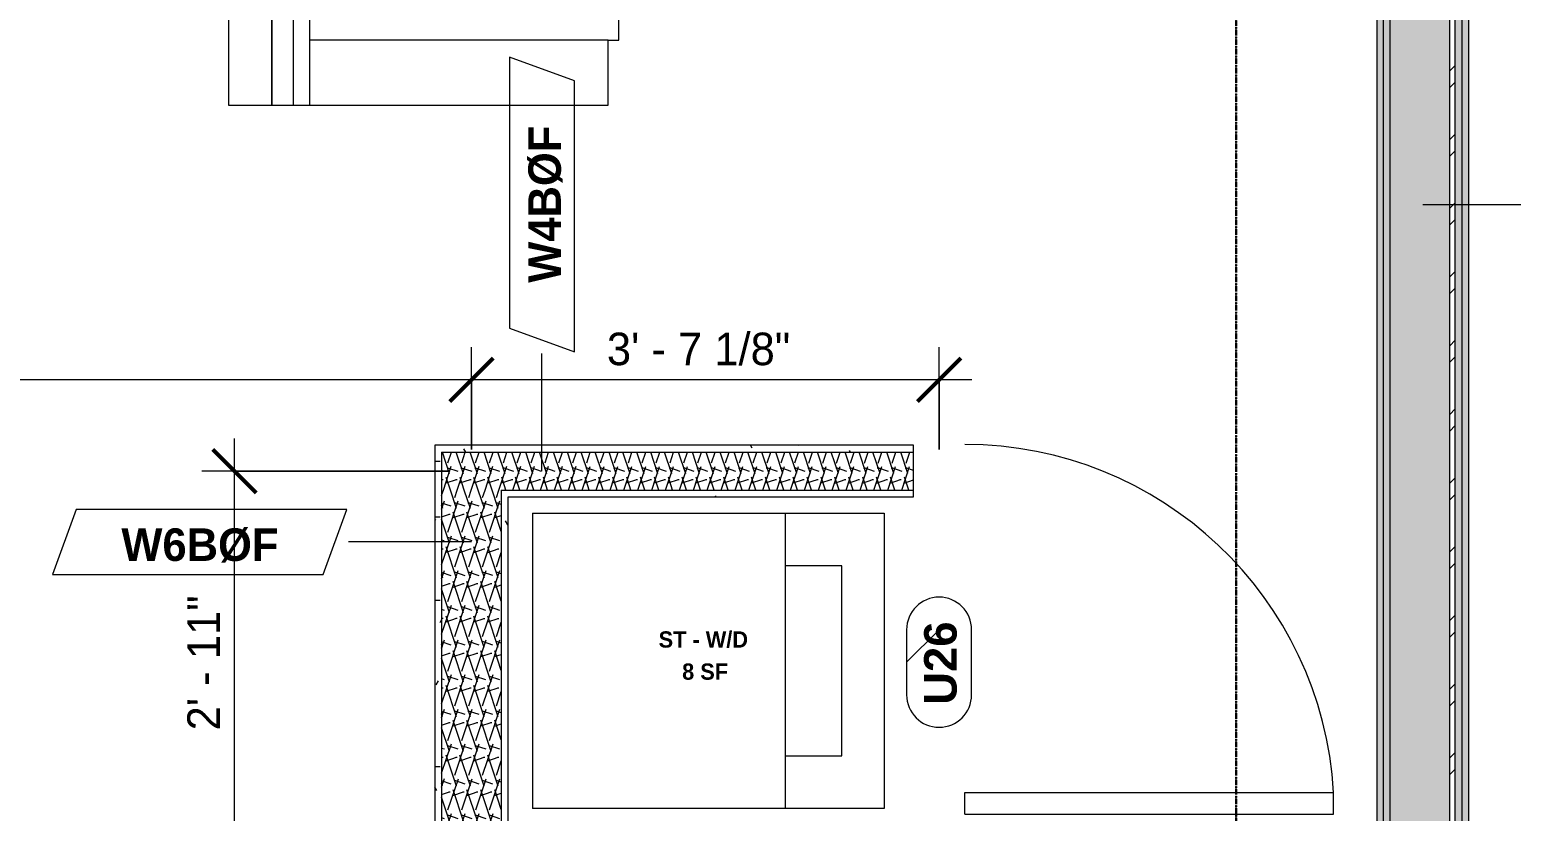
# Model space of a CAD drawing. Header units: inches. Extents: x -4058 to -1781, y 9814 to 12289.
# Drawn here: x -3265.6 to -3129, y 11920.4 to 11992.4 of the extents above; entities that cross this region are included whole.
import ezdxf

# ---------------------------------------------------------------- set-up
doc = ezdxf.new("R2010")
doc.units = ezdxf.units.IN
doc.header["$MEASUREMENT"] = 0
doc.linetypes.add('Grid Line 1_2_', pattern=[0.875, 0.5, -0.125, 0.125, -0.125])
doc.linetypes.add('Grid Line 1_2__2_', pattern=[0.875, 0.5, -0.125, 0.125, -0.125])
for name, color, linetype, lineweight in [('0-1', 7, 'Continuous', 5), ('A-ANNO-DIMS', 211, 'Continuous', 9), ('A-ANNO-DIMS-32', 211, 'Continuous', 9), ('A-AREA-IDEN', 2, 'Continuous', 9), ('A-DOOR-2', 31, 'Continuous', 9), ('A-DOOR-IDEN', 31, 'Continuous', 9), ('A-WALL-1', 7, 'Continuous', 9), ('A-WALL-2', 113, 'Continuous', 9), ('A-WALL-IDEN', 211, 'Continuous', 9), ('A-WALL-PATT-1', 9, 'Continuous', 9), ('I-FURN', 30, 'Continuous', 9), ('I-WALL-2', 7, 'Continuous', 9), ('P-SANR-FIXT', 6, 'Continuous', 9), ('S-GRID-1', 1, 'Grid Line 1_2_', 9), ('S-GRID-2', 1, 'Grid Line 1_2__2_', 30)]:
    doc.layers.add(name, color=color, linetype=linetype, lineweight=lineweight)
doc.styles.add('Arial_B', font='arialbd.ttf', dxfattribs={"height": 3})
doc.styles.add('Century Gothic', font='ufonts.com_century-gothic.ttf', dxfattribs={"height": 3})
doc.styles.add('Century Gothic_B', font='GOTHICB.TTF', dxfattribs={"height": 1.5})
doc.styles.add('Century Gothic_B_1', font='GOTHICB.TTF', dxfattribs={"height": 3})
doc.dimstyles.new('THE_DIMENSION_STRING', dxfattribs={"dimscale": 12, "dimtxt": 3.132505, "dimasz": 0.333333, "dimexe": 0.25, "dimexo": 0.166667, "dimgap": 0.041667, "dimtad": 1, "dimdec": 4, "dimrnd": 0.0625, "dimzin": 3, "dimdsep": 46, "dimlunit": 4, "dimtxsty": 'Century Gothic', "dimblk1": 'OBLIQUE', "dimblk2": 'OBLIQUE', "dimsah": 1, "dimcen": 0.09, "dimdle": 0.25, "dimazin": 0, "dimtfac": 1, "dimtdec": 4, "dimtix": 1, "dimtmove": 0, "dimatfit": 3, "dimfxl": 1, "dimtvp": 1, "dimtfill": 1, "dimfrac": 2, "dimtolj": 1, "dimtzin": 0, "dimarcsym": 2})
doc.dimstyles.new('THE_DIMENSION_STRING_2', dxfattribs={"dimscale": 12, "dimtxt": 3.132505, "dimasz": 0.333333, "dimexe": 0.25, "dimexo": 0.166667, "dimgap": 0.041667, "dimtad": 1, "dimdec": 4, "dimrnd": 0.0625, "dimzin": 3, "dimdsep": 46, "dimlunit": 4, "dimtxsty": 'Century Gothic', "dimblk1": 'OBLIQUE', "dimblk2": 'OBLIQUE', "dimsah": 1, "dimcen": 0.09, "dimdle": 0.25, "dimazin": 0, "dimtfac": 1, "dimtdec": 4, "dimtix": 1, "dimtmove": 0, "dimatfit": 3, "dimfxl": 1, "dimtvp": 1, "dimtfill": 1, "dimfrac": 2, "dimtolj": 1, "dimtzin": 0, "dimarcsym": 2})
pattern_1 = [(0, (0, 0), (10.24, 2.56), [0.422, -7.258, 0.422, -7.258, -40.96]), (0, (0, 0), (10.24, 2.56), [-15.36, 0.422, -14.938, 0.422, -7.258, -17.92]), (0, (0, 0), (10.24, 2.56), [-38.4, 0.422, -4.698, 0.422, -12.378]), (120, (3.84, 1.28), (-7.33702503, 7.58810013), [0.422, -7.258, 0.422, -7.258, -40.96]), (120, (3.84, 1.28), (-7.33702503, 7.58810013), [-15.36, 0.422, -14.938, 0.422, -7.258, -17.92]), (120, (3.84, 1.28), (-7.33702503, 7.58810013), [-38.4, 0.422, -4.698, 0.422, -12.378]), (240, (5.12, 6.4), (-2.90297497, -10.14810013), [0.422, -7.258, 0.422, -7.258, -40.96]), (240, (5.12, 6.4), (-2.90297497, -10.14810013), [-15.36, 0.422, -14.938, 0.422, -7.258, -17.92]), (240, (5.12, 6.4), (-2.90297497, -10.14810013), [-38.4, 0.422, -4.698, 0.422, -12.378])]
pattern_2 = [(161.57, (0.16, 0.16), (-1.279773737, -0.000426766), [0, -9.107, 1.011, 0]), (18.43, (-0.16, 0.16), (-1.279773737, 0.000426766), [0, -9.107, 1.011, 0]), (108.43, (0.16, 0.16), (0.639452382, -3.199964008), [3.035, -7.083]), (71.57, (-0.16, 0.16), (0.639452382, 3.199964008), [3.035, -7.083])]

# ---------------------------------------------------------------- blocks, each defined once
blk = doc.blocks.new('CTR - 1st Phase - Shell_rvt-1-UNIT PLANS - 2ND FLOOR')
at = {"layer": 'S-GRID-1'}
blk.add_line((-3154.32, 9836.18), (-3154.32, 12273), dxfattribs=at)
blk = doc.blocks.new('CTR - 1st Phase - Common Walls_rvt-1-UNIT PLANS - 2ND FLOOR')
at = {"layer": 'A-WALL-PATT-1'}
h = blk.add_hatch(dxfattribs=at)
h.set_pattern_fill('FP_1', color=256, style=0, pattern_type=2)
h.set_pattern_definition(pattern_1)
h.paths.add_polyline_path([(-3140.75, 11742.74), (-3140.75, 12110.34), (-3141.37, 12110.34), (-3141.37, 11742.74)], flags=0)
h = blk.add_hatch(dxfattribs=at)
h.set_pattern_fill('FP_1', color=256, style=0, pattern_type=2)
h.set_pattern_definition(pattern_1)
h.paths.add_polyline_path([(-3140.12, 11742.74), (-3140.12, 12110.34), (-3140.75, 12110.34), (-3140.75, 11742.74)], flags=0)
h = blk.add_hatch(dxfattribs=at)
h.set_pattern_fill('FP_5', color=256, style=0, pattern_type=2)
h.set_pattern_definition(pattern_2)
h.paths.add_polyline_path([(-3140.12, 11742.74), (-3134.62, 11742.74), (-3134.62, 12110.34), (-3140.12, 12110.34), (-3140.12, 11743.36)], flags=0)
h = blk.add_hatch(dxfattribs=at)
h.set_pattern_fill('FP_33', color=256, style=0, pattern_type=2)
h.set_pattern_definition([(45, (0, 0), (-3.1678384, 3.1678384), []), (45, (0, 4.8), (-3.1678384, 3.1678384), [])])
h.paths.add_polyline_path([(-3134.62, 11742.74), (-3134.12, 11742.74), (-3134.12, 12110.34), (-3134.62, 12110.34), (-3134.62, 11743.36)], flags=0)
h = blk.add_hatch(dxfattribs=at)
h.set_pattern_fill('FP_1', color=256, style=0, pattern_type=2)
h.set_pattern_definition(pattern_1)
h.paths.add_polyline_path([(-3133.5, 11742.74), (-3133.5, 12110.34), (-3134.12, 12110.34), (-3134.12, 11742.74)], flags=0)
h = blk.add_hatch(dxfattribs=at)
h.set_pattern_fill('FP_1', color=256, style=0, pattern_type=2)
h.set_pattern_definition(pattern_1)
h.paths.add_polyline_path([(-3133.5, 11743.36), (-3132.87, 11743.36), (-3132.87, 12110.34), (-3133.5, 12110.34), (-3133.5, 11754.38)], flags=0)
at = {"layer": 'A-WALL-1'}
for p, q in [((-3140.75, 11743.36), (-3140.75, 12110.34)), ((-3140.12, 11743.36), (-3140.12, 12110.34)), ((-3134.62, 11743.36), (-3134.62, 12110.34)), ((-3134.12, 11743.36), (-3134.12, 12110.34)), ((-3133.5, 11743.36), (-3133.5, 12110.34))]:
    blk.add_line(p, q, dxfattribs=at)
at = {"layer": 'I-WALL-2'}
for p, q in [((-3141.37, 12110.34), (-3141.37, 11743.36)), ((-3132.87, 11743.36), (-3132.87, 12110.34))]:
    blk.add_line(p, q, dxfattribs=at)
blk = doc.blocks.new('CTR - 1st Phase - Structure_rvt-1-UNIT PLANS - 2ND FLOOR')
at = {"layer": 'S-GRID-2'}
blk.add_line((-3154.32, 9814.03), (-3154.32, 12247.5), dxfattribs=at)
blk = doc.blocks.new('Couch-Both_Arms-Generic - 1-1352606-UNIT PLANS - 2ND FLOOR')
at = {"layer": 'I-FURN'}
for p, q in [((42, 17.5), (-42, 17.5)), ((-42, 17.5), (-42, 13.5)), ((42, 13.5), (42, 17.5)), ((-42, 13.5), (42, 13.5)), ((42, 13.5), (-42, 13.5)), ((-42, 13.5), (-42, 10)), ((42, 10), (42, 13.5)), ((-42, 11.5), (42, 11.5)), ((-42, 10), (-42, -17.5)), ((-42, 10), (42, 10)), ((-36, -17.5), (-36, 10)), ((36, 10), (36, -17.5)), ((42, -17.5), (42, 10)), ((-42, -17.5), (-36, -17.5)), ((-36, -17.5), (-36, -18.5)), ((36, -18.5), (36, -17.5)), ((36, -17.5), (42, -17.5)), ((-36, -18.5), (36, -18.5))]:
    blk.add_line(p, q, dxfattribs=at)
blk = doc.blocks.new('SWING - SINGLE - FLUSH - SWING - OFFSET PIVOT - 34_ x 80_ - DRYWALL FRAME-3983855-UNIT PLANS - 2ND FLOOR')
at = {"layer": 'A-DOOR-2'}
for p, q in [((15, 2.37), (15, 36.38)), ((17, 36.38), (15, 36.38)), ((17, 2.37), (17, 36.38)), ((17, 2.37), (15, 2.37))]:
    blk.add_line(p, q, dxfattribs=at)
blk.add_arc((17, 2.37), 34.07, 93.3657, 180, dxfattribs=at)
blk = doc.blocks.new('Stacked Washer and Dryer - 26_x25_ - Private-3627842-UNIT PLANS - 2ND FLOOR')
at = {"layer": 'P-SANR-FIXT'}
for p, q in [((0, 13.625), (32.4375, 13.625)), ((0, 13.625), (0, -13.625)), ((23.34375, -13.625), (23.34375, 13.625)), ((32.4375, 13.625), (32.4375, -13.625)), ((28.53125, 8.75), (23.34375, 8.75)), ((28.53125, -8.75), (28.53125, 8.75)), ((23.34375, -8.75), (28.53125, -8.75)), ((32.4375, -13.625), (0, -13.625))]:
    blk.add_line(p, q, dxfattribs=at)
blk = doc.blocks.new('DIMBLOCK179-UNIT PLANS - 2ND FLOOR')
at = {"layer": 'A-ANNO-DIMS-32'}
for p, q in [((-3246.7, 11916.74), (-3246.7, 11954.74)), ((-3226.85, 11951.74), (-3249.7, 11951.74)), ((-3246.7, 11951.74), (-3226.85, 11951.74)), ((-3247.53, 11916.74), (-3243.7, 11916.74)), ((-3246.7, 11916.74), (-3247.53, 11916.74))]:
    blk.add_line(p, q, dxfattribs=at)
at = {"layer": 'A-ANNO-DIMS-32', "lineweight": 50}
for p, q in [((-3246.7, 11951.74), (-3248.7, 11953.74)), ((-3246.7, 11951.74), (-3244.7, 11949.74)), ((-3246.7, 11916.74), (-3248.7, 11918.74)), ((-3246.7, 11916.74), (-3244.7, 11914.74))]:
    blk.add_line(p, q, dxfattribs=at)
at = {"layer": 'A-ANNO-DIMS-32', "color": 0, "insert": (-3251.05, 11927.83), "char_height": 3, "width": 15.394, "attachment_point": 1, "rotation": 90, "line_spacing_factor": 0.984502, "style": 'Century Gothic', "bg_fill": 3, "box_fill_scale": 1.25, "bg_fill_color": 256, "bg_fill_true_color": 13158600, "bg_fill_transparency": 0}
blk.add_mtext('2\' - 11"', dxfattribs=at)
blk = doc.blocks.new('_Oblique')
at = {"color": 0, "linetype": 'ByBlock', "lineweight": -2}
blk.add_line((-0.5, -0.5), (0.5, 0.5), dxfattribs=at)
blk = doc.blocks.new('Wall Tag - Arch Wall-3956453-UNIT PLANS - 2ND FLOOR')
at = {"layer": 'A-WALL-IDEN'}
for p, q in [((-0.3561, 0.0937), (-0.4244, -0.0937)), ((0.4244, 0.0937), (-0.3561, 0.0937)), ((0.3561, -0.0937), (0.4244, 0.0937)), ((-0.4244, -0.0937), (0.3561, -0.0937))]:
    blk.add_line(p, q, dxfattribs=at)
blk = doc.blocks.new('Door Tag - Type Mark-2601225-UNIT PLANS - 2ND FLOOR')
at = {"layer": 'A-DOOR-IDEN'}
for p, q in [((0.09375, 0.09375), (-0.09375, 0.09375)), ((-0.09375, -0.09375), (0.09375, -0.09375))]:
    blk.add_line(p, q, dxfattribs=at)
for centre, start, end in [((-0.09375, 0), 90, 270), ((0.09375, 0), 270, 90)]:
    blk.add_arc(centre, 0.09375, start, end, dxfattribs=at)
blk = doc.blocks.new('DIMBLOCK406-UNIT PLANS - 2ND FLOOR')
at = {"layer": 'A-ANNO-DIMS-32'}
for p, q in [((-3224.85, 11953.74), (-3224.85, 11963.16)), ((-3181.72, 11953.74), (-3181.72, 11963.16)), ((-3178.72, 11960.16), (-3224.85, 11960.16)), ((-3224.85, 11960.16), (-3224.85, 11953.74)), ((-3181.72, 11960.16), (-3181.72, 11953.74))]:
    blk.add_line(p, q, dxfattribs=at)
at = {"layer": 'A-ANNO-DIMS-32', "lineweight": 50}
for p, q in [((-3224.85, 11960.16), (-3222.85, 11962.16)), ((-3181.72, 11960.16), (-3179.72, 11962.16)), ((-3224.85, 11960.16), (-3226.85, 11958.16)), ((-3181.72, 11960.16), (-3183.72, 11958.16))]:
    blk.add_line(p, q, dxfattribs=at)
at = {"layer": 'A-ANNO-DIMS-32', "color": 0, "insert": (-3212.36, 11964.5), "char_height": 3, "width": 21.7784, "attachment_point": 1, "line_spacing_factor": 0.984502, "style": 'Century Gothic', "bg_fill": 3, "box_fill_scale": 1.25, "bg_fill_color": 256, "bg_fill_true_color": 13158600, "bg_fill_transparency": 0}
blk.add_mtext('3\' - 7 1/8"', dxfattribs=at)
blk = doc.blocks.new('DIMBLOCK407-UNIT PLANS - 2ND FLOOR')
at = {"layer": 'A-ANNO-DIMS-32'}
for p, q in [((-3338.72, 11959.33), (-3338.72, 11963.16)), ((-3224.85, 11953.74), (-3224.85, 11963.16)), ((-3224.85, 11960.16), (-3341.72, 11960.16)), ((-3338.72, 11960.16), (-3338.72, 11959.33)), ((-3224.85, 11960.16), (-3224.85, 11953.74))]:
    blk.add_line(p, q, dxfattribs=at)
at = {"layer": 'A-ANNO-DIMS-32', "lineweight": 50}
for p, q in [((-3338.72, 11960.16), (-3336.72, 11962.16)), ((-3224.85, 11960.16), (-3222.85, 11962.16)), ((-3338.72, 11960.16), (-3340.72, 11958.16)), ((-3224.85, 11960.16), (-3226.85, 11958.16))]:
    blk.add_line(p, q, dxfattribs=at)
at = {"layer": 'A-ANNO-DIMS-32', "color": 0, "insert": (-3290.86, 11964.5), "char_height": 3, "width": 21.7784, "attachment_point": 1, "line_spacing_factor": 0.984502, "style": 'Century Gothic', "bg_fill": 3, "box_fill_scale": 1.25, "bg_fill_color": 256, "bg_fill_true_color": 13158600, "bg_fill_transparency": 0}
blk.add_mtext('9\' - 5 7/8"', dxfattribs=at)

msp = doc.modelspace()

# ---------------------------------------------------------------- hatches: boundary and pattern name
at = {"layer": 'A-WALL-PATT-1'}
h = msp.add_hatch(dxfattribs=at)
h.set_pattern_fill('FP_1', color=256, style=0, pattern_type=2)
h.set_pattern_definition(pattern_1)
h.paths.add_polyline_path([(-3228.22374, 11953.4894), (-3184.09874, 11953.4894), (-3184.09874, 11954.1144), (-3228.22374, 11954.1144)], flags=0)
h = msp.add_hatch(dxfattribs=at)
h.set_pattern_fill('FP_1', color=256, style=0, pattern_type=2)
h.set_pattern_definition(pattern_1)
h.paths.add_polyline_path([(-3228.22374, 11919.1144), (-3227.59874, 11919.1144), (-3227.59874, 11953.4894), (-3228.22374, 11953.4894), (-3228.22374, 11941.4476)], flags=0)
h = msp.add_hatch(dxfattribs=at)
h.set_pattern_fill('FP_5', color=256, style=0, pattern_type=2)
h.set_pattern_definition(pattern_2)
h.paths.add_polyline_path([(-3227.59874, 11949.9894), (-3184.09874, 11949.9894), (-3184.09874, 11953.4894), (-3227.59874, 11953.4894)], flags=0)
h = msp.add_hatch(dxfattribs=at)
h.set_pattern_fill('FP_5', color=256, style=0, pattern_type=2)
h.set_pattern_definition(pattern_2)
h.paths.add_polyline_path([(-3227.59874, 11918.4894), (-3222.09874, 11918.4894), (-3222.09874, 11949.9894), (-3227.59874, 11949.9894), (-3227.59874, 11919.1144)], flags=0)
h = msp.add_hatch(dxfattribs=at)
h.set_pattern_fill('FP_1', color=256, style=0, pattern_type=2)
h.set_pattern_definition(pattern_1)
h.paths.add_polyline_path([(-3222.09874, 11949.3644), (-3184.09874, 11949.3644), (-3184.09874, 11949.9894), (-3222.09874, 11949.9894)], flags=0)
h = msp.add_hatch(dxfattribs=at)
h.set_pattern_fill('FP_1', color=256, style=0, pattern_type=2)
h.set_pattern_definition(pattern_1)
h.paths.add_polyline_path([(-3221.47374, 11918.4894), (-3221.47374, 11949.3644), (-3222.09874, 11949.3644), (-3222.09874, 11918.4894)], flags=0)

# ---------------------------------------------------------------- linework, layer by layer
at = {"layer": 'A-DOOR-IDEN'}
msp.add_line((-3181.72374, 11937.1144), (-3184.72374, 11934.1144), dxfattribs=at)
at = {"layer": 'A-WALL-2'}
for p, q in [((-3184.09874, 11954.1144), (-3228.22374, 11954.1144)), ((-3228.22374, 11954.1144), (-3228.22374, 11919.1144)), ((-3227.59874, 11953.4894), (-3184.09874, 11953.4894)), ((-3227.59874, 11953.4894), (-3227.59874, 11918.4894)), ((-3184.09874, 11949.3644), (-3184.09874, 11954.1144)), ((-3222.09874, 11949.9894), (-3184.09874, 11949.9894)), ((-3222.09874, 11949.9894), (-3222.09874, 11918.4894)), ((-3221.47374, 11949.3644), (-3184.09874, 11949.3644)), ((-3221.47374, 11919.1144), (-3221.47374, 11949.3644))]:
    msp.add_line(p, q, dxfattribs=at)
at = {"layer": 'A-WALL-IDEN'}
for p, q in [((-3137.12374, 11976.31106), (-3126.28058, 11976.31106)), ((-3218.35391, 11951.7394), (-3218.35391, 11962.58255))]:
    msp.add_line(p, q, dxfattribs=at)

# ---------------------------------------------------------------- block references
at = {"layer": '0-1'}
for name in ['CTR - 1st Phase - Shell_rvt-1-UNIT PLANS - 2ND FLOOR', 'CTR - 1st Phase - Structure_rvt-1-UNIT PLANS - 2ND FLOOR', 'CTR - 1st Phase - Common Walls_rvt-1-UNIT PLANS - 2ND FLOOR']:
    msp.add_blockref(name, (0, 0), dxfattribs=at)
at = {"layer": 'A-DOOR-2', "rotation": 269.9999999999773}
msp.add_blockref('SWING - SINGLE - FLUSH - SWING - OFFSET PIVOT - 34_ x 80_ - DRYWALL FRAME-3983855-UNIT PLANS - 2ND FLOOR', (-3181.72374, 11937.1144), dxfattribs=at)
at = {"layer": 'A-DOOR-IDEN', "xscale": 31.99999999999999, "yscale": 31.99999999999999, "zscale": 31.99999999999999, "rotation": 89.99999999999991}
msp.add_blockref('Door Tag - Type Mark-2601225-UNIT PLANS - 2ND FLOOR', (-3181.72374, 11934.1144), dxfattribs=at)
at = {"layer": 'A-WALL-IDEN', "xscale": 31.99999999999999, "yscale": 31.99999999999999, "zscale": 31.99999999999999, "rotation": 89.99999999999991}
msp.add_blockref('Wall Tag - Arch Wall-3956453-UNIT PLANS - 2ND FLOOR', (-3218.35391, 11976.31426), dxfattribs=at)
at = {"layer": 'I-FURN', "rotation": 89.9999999999797}
msp.add_blockref('Couch-Both_Arms-Generic - 1-1352606-UNIT PLANS - 2ND FLOOR', (-3229.74874, 12027.4642), dxfattribs=at)
at = {"layer": 'P-SANR-FIXT'}
msp.add_blockref('Stacked Washer and Dryer - 26_x25_ - Private-3627842-UNIT PLANS - 2ND FLOOR', (-3219.22374, 11934.2394), dxfattribs=at)

# ---------------------------------------------------------------- texts
at = {"layer": 'A-AREA-IDEN', "char_height": 1.5, "attachment_point": 1, "style": 'Century Gothic_B'}
for s, insert, width in [('ST - W/D', (-3207.5872, 11936.96142), 9.696), ('8 SF', (-3205.42027, 11933.99971), 4.444)]:
    msp.add_mtext(s, dxfattribs=dict(at, insert=insert, width=width))
at = {"layer": 'A-DOOR-IDEN', "insert": (-3183.10359, 11930.18251), "char_height": 3, "width": 9.393, "attachment_point": 1, "rotation": 90, "style": 'Arial_B'}
msp.add_mtext('U26', dxfattribs=at)
at = {"layer": 'A-WALL-IDEN', "insert": (-3219.60145, 11969.09834), "char_height": 3, "width": 17.372, "attachment_point": 1, "rotation": 90, "style": 'Century Gothic_B_1'}
msp.add_mtext('W4BØF', dxfattribs=at)

# ---------------------------------------------------------------- next in the draw order: dimensions: what is measured, and where the dimension line sits
at = {"layer": 'A-ANNO-DIMS'}
dim = msp.add_linear_dim(base=(-3246.70122, 11951.7394), p1=(-3249.52964, 11916.7394), p2=(-3224.84874, 11951.7394), angle=90, dimstyle='THE_DIMENSION_STRING', override={"dimpost": '<>', "dimfxl": 42.826944}, dxfattribs=at)
dim.commit()
dim.dimension.update_dxf_attribs({"geometry": 'DIMBLOCK179-UNIT PLANS - 2ND FLOOR', "text_midpoint": (-3248.73895, 11934.2394)})

# ---------------------------------------------------------------- next in the draw order: linework, layer by layer
at = {"layer": 'A-WALL-IDEN'}
msp.add_line((-3224.84874, 11945.2043), (-3236.18273, 11945.2043), dxfattribs=at)

# ---------------------------------------------------------------- next in the draw order: block references
at = {"layer": 'A-WALL-IDEN', "xscale": 31.99999999999999, "yscale": 31.99999999999999, "zscale": 31.99999999999999}
msp.add_blockref('Wall Tag - Arch Wall-3956453-UNIT PLANS - 2ND FLOOR', (-3249.91443, 11945.2043), dxfattribs=at)

# ---------------------------------------------------------------- next in the draw order: texts
at = {"layer": 'A-WALL-IDEN', "insert": (-3257.13035, 11946.45183), "char_height": 3, "width": 17.372, "attachment_point": 1, "style": 'Century Gothic_B_1'}
msp.add_mtext('W6BØF', dxfattribs=at)

# ---------------------------------------------------------------- next in the draw order: dimensions: what is measured, and where the dimension line sits
at = {"layer": 'A-ANNO-DIMS'}
dim = msp.add_linear_dim(base=(-3224.84874, 11960.1563), p1=(-3181.72374, 11951.7394), p2=(-3224.84874, 11951.7394), angle=0, dimstyle='THE_DIMENSION_STRING_2', override={"dimpost": '<>', "dimfxl": 43.125}, dxfattribs=at)
dim.commit()
dim.dimension.update_dxf_attribs({"geometry": 'DIMBLOCK406-UNIT PLANS - 2ND FLOOR', "text_midpoint": (-3203.28624, 11962.39797)})

# ---------------------------------------------------------------- next in the draw order: dimensions: what is measured, and where the dimension line sits
dim = msp.add_linear_dim(base=(-3338.72374, 11960.1563), p1=(-3224.84874, 11951.7394), p2=(-3338.72374, 11957.32787), angle=0, dimstyle='THE_DIMENSION_STRING_2', override={"dimpost": '<>', "dimfxl": 114.012046}, dxfattribs=at)
dim.commit()
dim.dimension.update_dxf_attribs({"geometry": 'DIMBLOCK407-UNIT PLANS - 2ND FLOOR', "text_midpoint": (-3281.78624, 11962.39797)})

doc.saveas('drawing.dxf')
